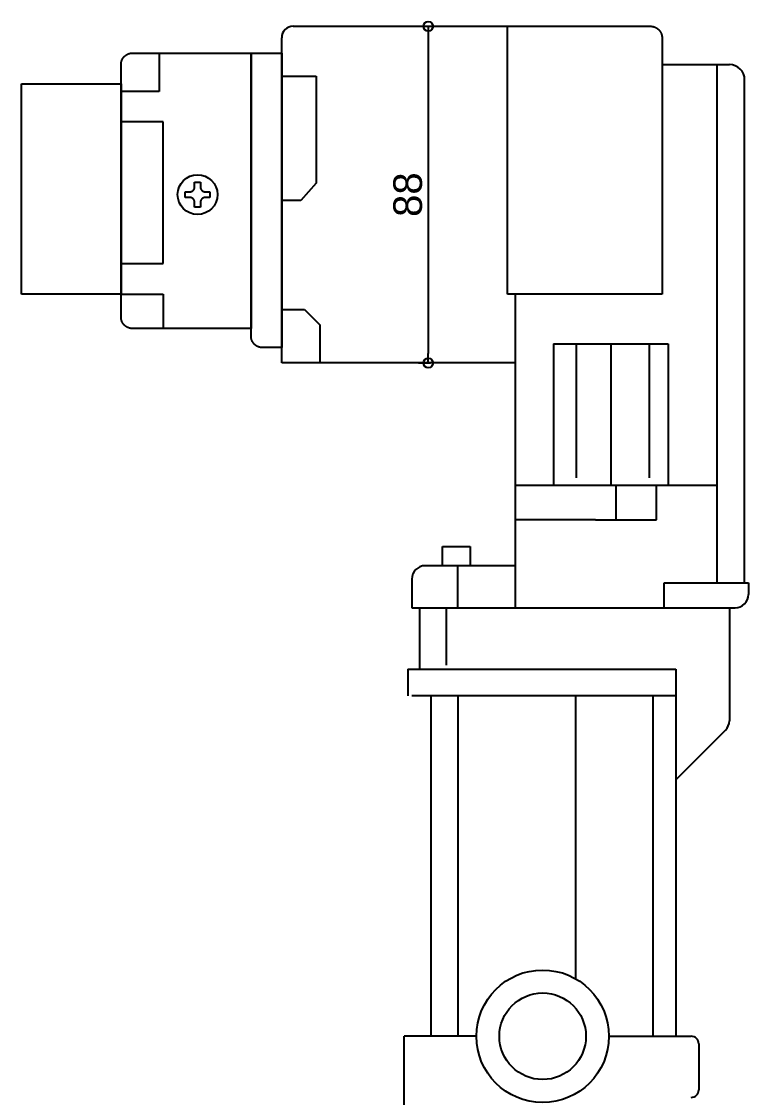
# Model space of a CAD drawing. Header units: millimetres. Extents: x -2880 to 3894, y -2977 to 4857.
# Drawn here: x -763.4 to -573.4, y -2035.6 to -1754.4 of the extents above; entities that cross this region are included whole.
import ezdxf

# ---------------------------------------------------------------- set-up
doc = ezdxf.new("R2010")
doc.units = ezdxf.units.MM
doc.header["$MEASUREMENT"] = 0
doc.layers.add('_3-0_', color=7, linetype='Continuous')
doc.layers.add('gauge', color=1, linetype='Continuous')
doc.styles.get("Standard").update_dxf_attribs({"font": 'arial.ttf'})
doc.dimstyles.new('コピー ～ 一般寸法', dxfattribs={"dimscale": 0.5, "dimtxt": 15, "dimasz": 5, "dimexe": 1.25, "dimexo": 7.5, "dimgap": 3, "dimtad": 1, "dimdec": 1, "dimdsep": 46, "dimtxsty": 'Standard', "dimblk": 'ORIGIN', "dimcen": 0, "dimclrd": 256, "dimclre": 256, "dimclrt": 256, "dimadec": 0, "dimazin": 0, "dimtfac": 1, "dimtdec": 1, "dimtmove": 0, "dimatfit": 3, "dimfxl": 0, "dimarcsym": 0})

# ---------------------------------------------------------------- blocks, each defined once
blk = doc.blocks.new('_Origin')
at = {"color": 0, "linetype": 'ByBlock', "lineweight": -2}
blk.add_line((0, 0), (-1, 0), dxfattribs=at)
blk.add_circle((0, 0), 0.5, dxfattribs=at)
blk = doc.blocks.new('*D378')
at = {"layer": 'Defpoints', "color": 0}
for p in [(-663.43, -1755.64), (-663.43, -1843.64), (-657.13, -1843.64)]:
    blk.add_point(p, dxfattribs=at)
at = {"layer": 'gauge', "lineweight": -2}
for p, q in [((-659.68, -1755.64), (-656.5, -1755.64)), ((-657.13, -1758.14), (-657.13, -1841.14)), ((-659.68, -1843.64), (-656.5, -1843.64))]:
    blk.add_line(p, q, dxfattribs=at)
at = {"layer": 'gauge', "lineweight": -2, "xscale": 2.5, "yscale": 2.5, "zscale": 2.5}
for p, rotation in [((-657.13, -1755.64), 90), ((-657.13, -1843.64), 270)]:
    blk.add_blockref('_Origin', p, dxfattribs=dict(at, rotation=rotation))
at = {"layer": 'gauge', "insert": (-662.46, -1799.64), "char_height": 7.5, "attachment_point": 5, "rotation": 90}
blk.add_mtext('88', dxfattribs=at)

msp = doc.modelspace()

# ---------------------------------------------------------------- linework, layer by layer
at = {"layer": '_3-0_', "color": 2, "linetype": 'Continuous'}
for p, q in [((-692.428, -1755.64), (-634.428, -1755.64)), ((-636.428, -1755.64), (-599.014, -1755.64)), ((-636.428, -1825.64), (-636.428, -1755.64)), ((-599.014, -1755.64), (-598.94, -1755.641)), ((-598.94, -1755.641), (-598.867, -1755.643)), ((-598.867, -1755.643), (-598.793, -1755.648)), ((-598.793, -1755.648), (-598.72, -1755.654)), ((-598.72, -1755.654), (-598.646, -1755.662)), ((-598.646, -1755.662), (-598.574, -1755.672)), ((-598.574, -1755.672), (-598.501, -1755.684)), ((-598.501, -1755.684), (-598.428, -1755.698)), ((-598.428, -1755.698), (-598.356, -1755.713)), ((-598.356, -1755.713), (-598.285, -1755.73)), ((-598.285, -1755.73), (-598.214, -1755.749)), ((-598.214, -1755.749), (-598.143, -1755.769)), ((-598.143, -1755.769), (-598.073, -1755.791)), ((-598.073, -1755.791), (-598.003, -1755.815)), ((-598.003, -1755.815), (-597.934, -1755.841)), ((-597.934, -1755.841), (-597.866, -1755.868)), ((-597.866, -1755.868), (-597.798, -1755.897)), ((-597.798, -1755.897), (-597.731, -1755.928)), ((-597.731, -1755.928), (-597.665, -1755.96)), ((-597.665, -1755.96), (-597.599, -1755.994)), ((-597.599, -1755.994), (-597.535, -1756.03)), ((-597.535, -1756.03), (-597.471, -1756.067)), ((-597.471, -1756.067), (-597.409, -1756.105)), ((-597.409, -1756.105), (-597.347, -1756.146)), ((-597.347, -1756.146), (-597.286, -1756.187)), ((-597.286, -1756.187), (-597.226, -1756.23)), ((-597.226, -1756.23), (-597.168, -1756.275)), ((-597.168, -1756.275), (-597.11, -1756.321)), ((-597.11, -1756.321), (-597.054, -1756.368)), ((-597.054, -1756.368), (-596.999, -1756.417)), ((-596.999, -1756.417), (-596.945, -1756.467)), ((-596.945, -1756.467), (-596.892, -1756.519)), ((-596.892, -1756.519), (-596.841, -1756.572)), ((-596.841, -1756.572), (-596.791, -1756.625)), ((-596.791, -1756.625), (-596.742, -1756.681)), ((-596.742, -1756.681), (-596.694, -1756.737)), ((-596.694, -1756.737), (-596.648, -1756.795)), ((-596.648, -1756.795), (-596.604, -1756.853)), ((-596.604, -1756.853), (-596.561, -1756.913)), ((-596.561, -1756.913), (-596.519, -1756.973)), ((-596.519, -1756.973), (-596.479, -1757.035)), ((-596.479, -1757.035), (-596.44, -1757.098)), ((-596.44, -1757.098), (-596.403, -1757.162)), ((-596.403, -1757.162), (-596.368, -1757.226)), ((-596.368, -1757.226), (-596.334, -1757.292)), ((-596.334, -1757.292), (-596.302, -1757.358)), ((-596.302, -1757.358), (-596.271, -1757.425)), ((-596.271, -1757.425), (-596.242, -1757.492)), ((-596.242, -1757.492), (-596.215, -1757.561)), ((-596.215, -1757.561), (-596.189, -1757.63)), ((-596.189, -1757.63), (-596.165, -1757.699)), ((-596.165, -1757.699), (-596.143, -1757.77)), ((-596.143, -1757.77), (-596.122, -1757.84)), ((-695.428, -1843.64), (-695.428, -1758.64)), ((-596.122, -1757.84), (-596.104, -1757.912)), ((-596.104, -1757.912), (-596.087, -1757.983)), ((-596.087, -1757.983), (-596.071, -1758.055)), ((-596.071, -1758.055), (-596.058, -1758.128)), ((-596.058, -1758.128), (-596.046, -1758.2)), ((-596.046, -1758.2), (-596.036, -1758.273)), ((-596.036, -1758.273), (-596.028, -1758.347)), ((-596.028, -1758.347), (-596.022, -1758.42)), ((-596.022, -1758.42), (-596.017, -1758.493)), ((-596.017, -1758.493), (-596.015, -1758.567)), ((-596.015, -1758.567), (-596.014, -1758.64)), ((-596.014, -1758.64), (-596.014, -1825.64)), ((-736.497, -1763.467), (-736.443, -1763.417)), ((-736.443, -1763.417), (-736.388, -1763.368)), ((-736.388, -1763.368), (-736.332, -1763.321)), ((-736.332, -1763.321), (-736.274, -1763.275)), ((-736.274, -1763.275), (-736.216, -1763.23)), ((-736.216, -1763.23), (-736.156, -1763.187)), ((-736.156, -1763.187), (-736.095, -1763.146)), ((-736.095, -1763.146), (-736.034, -1763.105)), ((-736.034, -1763.105), (-735.971, -1763.067)), ((-735.971, -1763.067), (-735.907, -1763.03)), ((-735.907, -1763.03), (-735.843, -1762.994)), ((-735.843, -1762.994), (-735.777, -1762.96)), ((-735.777, -1762.96), (-735.711, -1762.928)), ((-735.711, -1762.928), (-735.644, -1762.897)), ((-735.644, -1762.897), (-735.577, -1762.868)), ((-735.577, -1762.868), (-735.508, -1762.841)), ((-735.508, -1762.841), (-735.439, -1762.815)), ((-735.439, -1762.815), (-735.37, -1762.791)), ((-735.37, -1762.791), (-735.299, -1762.769)), ((-735.299, -1762.769), (-735.229, -1762.749)), ((-735.229, -1762.749), (-735.157, -1762.73)), ((-735.157, -1762.73), (-735.086, -1762.713)), ((-735.086, -1762.713), (-735.014, -1762.698)), ((-735.014, -1762.698), (-734.941, -1762.684)), ((-734.941, -1762.684), (-734.869, -1762.672)), ((-734.869, -1762.672), (-734.796, -1762.662)), ((-734.796, -1762.662), (-734.722, -1762.654)), ((-734.722, -1762.654), (-734.649, -1762.648)), ((-734.649, -1762.648), (-734.576, -1762.643)), ((-734.576, -1762.643), (-734.502, -1762.641)), ((-734.502, -1762.641), (-734.428, -1762.64)), ((-734.428, -1762.64), (-703.428, -1762.64)), ((-727.428, -1762.64), (-727.428, -1772.64)), ((-703.428, -1762.64), (-703.428, -1834.64)), ((-703.428, -1762.64), (-695.428, -1762.64)), ((-703.428, -1836.64), (-703.428, -1762.64)), ((-695.428, -1762.64), (-695.428, -1839.64)), ((-737.428, -1765.64), (-737.427, -1765.567)), ((-737.428, -1798.64), (-737.428, -1765.64)), ((-737.427, -1765.567), (-737.425, -1765.493)), ((-737.425, -1765.493), (-737.42, -1765.42)), ((-737.42, -1765.42), (-737.414, -1765.347)), ((-737.414, -1765.347), (-737.406, -1765.273)), ((-737.406, -1765.273), (-737.396, -1765.2)), ((-737.396, -1765.2), (-737.384, -1765.128)), ((-737.384, -1765.128), (-737.371, -1765.055)), ((-737.371, -1765.055), (-737.356, -1764.983)), ((-737.356, -1764.983), (-737.339, -1764.912)), ((-737.339, -1764.912), (-737.32, -1764.84)), ((-737.32, -1764.84), (-737.299, -1764.77)), ((-737.299, -1764.77), (-737.277, -1764.699)), ((-737.277, -1764.699), (-737.253, -1764.63)), ((-737.253, -1764.63), (-737.228, -1764.561)), ((-737.228, -1764.561), (-737.2, -1764.492)), ((-737.2, -1764.492), (-737.171, -1764.425)), ((-737.171, -1764.425), (-737.141, -1764.358)), ((-737.141, -1764.358), (-737.108, -1764.292)), ((-737.108, -1764.292), (-737.074, -1764.226)), ((-737.074, -1764.226), (-737.039, -1764.162)), ((-737.039, -1764.162), (-737.002, -1764.098)), ((-737.002, -1764.098), (-736.963, -1764.035)), ((-736.963, -1764.035), (-736.923, -1763.974)), ((-736.923, -1763.974), (-736.881, -1763.913)), ((-736.881, -1763.913), (-736.838, -1763.853)), ((-736.838, -1763.853), (-736.794, -1763.795)), ((-736.794, -1763.795), (-736.748, -1763.737)), ((-736.748, -1763.737), (-736.7, -1763.681)), ((-736.7, -1763.681), (-736.652, -1763.626)), ((-736.652, -1763.626), (-736.601, -1763.572)), ((-736.601, -1763.572), (-736.55, -1763.519)), ((-736.55, -1763.519), (-736.497, -1763.467)), ((-596.014, -1765.64), (-578.428, -1765.64)), ((-581.721, -1765.64), (-581.721, -1901.14)), ((-695.428, -1768.64), (-686.428, -1768.64)), ((-686.428, -1768.64), (-686.428, -1796.64)), ((-763.428, -1770.64), (-737.428, -1770.64)), ((-763.428, -1825.64), (-763.428, -1770.64)), ((-737.428, -1770.64), (-737.428, -1825.64)), ((-574.428, -1901.14), (-574.428, -1769.64)), ((-727.428, -1772.64), (-737.428, -1772.64)), ((-726.428, -1780.64), (-737.428, -1780.64)), ((-726.428, -1817.64), (-726.428, -1780.64)), ((-718.178, -1796.39), (-716.678, -1796.39)), ((-718.178, -1797.64), (-718.178, -1796.39)), ((-716.678, -1796.39), (-716.678, -1797.64)), ((-686.428, -1796.64), (-690.428, -1801.14)), ((-737.428, -1831.64), (-737.428, -1798.64)), ((-720.678, -1800.39), (-720.678, -1798.89)), ((-720.678, -1798.89), (-719.428, -1798.89)), ((-719.428, -1798.89), (-719.398, -1798.89)), ((-719.398, -1798.89), (-719.367, -1798.888)), ((-719.367, -1798.888), (-719.336, -1798.886)), ((-719.336, -1798.886), (-719.306, -1798.884)), ((-719.306, -1798.884), (-719.275, -1798.881)), ((-719.275, -1798.881), (-719.245, -1798.876)), ((-719.245, -1798.876), (-719.215, -1798.871)), ((-719.215, -1798.871), (-719.184, -1798.866)), ((-719.184, -1798.866), (-719.154, -1798.859)), ((-719.154, -1798.859), (-719.125, -1798.852)), ((-719.125, -1798.852), (-719.095, -1798.845)), ((-719.095, -1798.845), (-719.065, -1798.836)), ((-719.065, -1798.836), (-719.036, -1798.827)), ((-719.036, -1798.827), (-719.007, -1798.817)), ((-719.007, -1798.817), (-718.978, -1798.806)), ((-718.978, -1798.806), (-718.95, -1798.795)), ((-718.95, -1798.795), (-718.922, -1798.783)), ((-718.922, -1798.783), (-718.894, -1798.77)), ((-718.894, -1798.77), (-718.866, -1798.756)), ((-718.866, -1798.756), (-718.839, -1798.742)), ((-718.839, -1798.742), (-718.812, -1798.727)), ((-718.812, -1798.727), (-718.786, -1798.712)), ((-718.786, -1798.712), (-718.76, -1798.696)), ((-718.76, -1798.696), (-718.734, -1798.679)), ((-718.734, -1798.679), (-718.708, -1798.662)), ((-718.708, -1798.662), (-718.684, -1798.644)), ((-718.684, -1798.644), (-718.659, -1798.625)), ((-718.659, -1798.625), (-718.635, -1798.606)), ((-718.635, -1798.606), (-718.612, -1798.586)), ((-718.612, -1798.586), (-718.589, -1798.566)), ((-718.589, -1798.566), (-718.566, -1798.545)), ((-718.566, -1798.545), (-718.544, -1798.524)), ((-718.544, -1798.524), (-718.523, -1798.502)), ((-718.523, -1798.502), (-718.502, -1798.479)), ((-718.502, -1798.479), (-718.482, -1798.456)), ((-718.482, -1798.456), (-718.462, -1798.433)), ((-718.462, -1798.433), (-718.443, -1798.409)), ((-718.443, -1798.409), (-718.424, -1798.384)), ((-718.424, -1798.384), (-718.406, -1798.36)), ((-718.406, -1798.36), (-718.389, -1798.334)), ((-718.389, -1798.334), (-718.372, -1798.308)), ((-718.372, -1798.308), (-718.356, -1798.282)), ((-718.356, -1798.282), (-718.341, -1798.256)), ((-718.341, -1798.256), (-718.326, -1798.229)), ((-718.326, -1798.229), (-718.312, -1798.202)), ((-718.312, -1798.202), (-718.298, -1798.174)), ((-718.298, -1798.174), (-718.285, -1798.146)), ((-718.285, -1798.146), (-718.273, -1798.118)), ((-718.273, -1798.118), (-718.262, -1798.09)), ((-718.262, -1798.09), (-718.251, -1798.061)), ((-718.251, -1798.061), (-718.241, -1798.032)), ((-718.241, -1798.032), (-718.232, -1798.002)), ((-718.232, -1798.002), (-718.224, -1797.973)), ((-718.224, -1797.973), (-718.216, -1797.943)), ((-718.216, -1797.943), (-718.209, -1797.914)), ((-718.209, -1797.914), (-718.202, -1797.883)), ((-718.202, -1797.883), (-718.197, -1797.853)), ((-718.197, -1797.853), (-718.192, -1797.823)), ((-718.192, -1797.823), (-718.188, -1797.793)), ((-718.188, -1797.793), (-718.184, -1797.762)), ((-718.184, -1797.762), (-718.182, -1797.732)), ((-718.182, -1797.732), (-718.18, -1797.701)), ((-718.18, -1797.701), (-718.179, -1797.67)), ((-718.179, -1797.67), (-718.178, -1797.64)), ((-716.678, -1797.64), (-716.678, -1797.67)), ((-716.678, -1797.67), (-716.677, -1797.701)), ((-716.677, -1797.701), (-716.675, -1797.732)), ((-716.675, -1797.732), (-716.672, -1797.762)), ((-716.672, -1797.762), (-716.669, -1797.793)), ((-716.669, -1797.793), (-716.665, -1797.823)), ((-716.665, -1797.823), (-716.66, -1797.853)), ((-716.66, -1797.853), (-716.654, -1797.883)), ((-716.654, -1797.883), (-716.648, -1797.914)), ((-716.648, -1797.914), (-716.641, -1797.943)), ((-716.641, -1797.943), (-716.633, -1797.973)), ((-716.633, -1797.973), (-716.625, -1798.002)), ((-716.625, -1798.002), (-716.615, -1798.032)), ((-716.615, -1798.032), (-716.605, -1798.061)), ((-716.605, -1798.061), (-716.595, -1798.09)), ((-716.595, -1798.09), (-716.583, -1798.118)), ((-716.583, -1798.118), (-716.571, -1798.146)), ((-716.571, -1798.146), (-716.558, -1798.174)), ((-716.558, -1798.174), (-716.545, -1798.202)), ((-716.545, -1798.202), (-716.531, -1798.229)), ((-716.531, -1798.229), (-716.516, -1798.256)), ((-716.516, -1798.256), (-716.501, -1798.282)), ((-716.501, -1798.282), (-716.484, -1798.308)), ((-716.484, -1798.308), (-716.468, -1798.334)), ((-716.468, -1798.334), (-716.45, -1798.36)), ((-716.45, -1798.36), (-716.432, -1798.384)), ((-716.432, -1798.384), (-716.414, -1798.409)), ((-716.414, -1798.409), (-716.395, -1798.433)), ((-716.395, -1798.433), (-716.375, -1798.456)), ((-716.375, -1798.456), (-716.355, -1798.479)), ((-716.355, -1798.479), (-716.334, -1798.502)), ((-716.334, -1798.502), (-716.312, -1798.524)), ((-716.312, -1798.524), (-716.29, -1798.545)), ((-716.29, -1798.545), (-716.268, -1798.566)), ((-716.268, -1798.566), (-716.245, -1798.586)), ((-716.245, -1798.586), (-716.221, -1798.606)), ((-716.221, -1798.606), (-716.197, -1798.625)), ((-716.197, -1798.625), (-716.173, -1798.644)), ((-716.173, -1798.644), (-716.148, -1798.662)), ((-716.148, -1798.662), (-716.123, -1798.679)), ((-716.123, -1798.679), (-716.097, -1798.696)), ((-716.097, -1798.696), (-716.071, -1798.712)), ((-716.071, -1798.712), (-716.045, -1798.727)), ((-716.045, -1798.727), (-716.018, -1798.742)), ((-716.018, -1798.742), (-715.99, -1798.756)), ((-715.99, -1798.756), (-715.963, -1798.77)), ((-715.963, -1798.77), (-715.935, -1798.783)), ((-715.935, -1798.783), (-715.907, -1798.795)), ((-715.907, -1798.795), (-715.878, -1798.806)), ((-715.878, -1798.806), (-715.849, -1798.817)), ((-715.849, -1798.817), (-715.82, -1798.827)), ((-715.82, -1798.827), (-715.791, -1798.836)), ((-715.791, -1798.836), (-715.762, -1798.845)), ((-715.762, -1798.845), (-715.732, -1798.852)), ((-715.732, -1798.852), (-715.702, -1798.859)), ((-715.702, -1798.859), (-715.672, -1798.866)), ((-715.672, -1798.866), (-715.642, -1798.871)), ((-715.642, -1798.871), (-715.612, -1798.876)), ((-715.612, -1798.876), (-715.581, -1798.881)), ((-715.581, -1798.881), (-715.551, -1798.884)), ((-715.551, -1798.884), (-715.52, -1798.886)), ((-715.52, -1798.886), (-715.49, -1798.888)), ((-715.49, -1798.888), (-715.459, -1798.89)), ((-715.459, -1798.89), (-715.428, -1798.89)), ((-715.428, -1798.89), (-714.178, -1798.89)), ((-714.178, -1798.89), (-714.178, -1800.39)), ((-719.428, -1800.39), (-720.678, -1800.39)), ((-719.398, -1800.39), (-719.428, -1800.39)), ((-719.367, -1800.391), (-719.398, -1800.39)), ((-719.336, -1800.393), (-719.367, -1800.391)), ((-719.306, -1800.396), (-719.336, -1800.393)), ((-719.275, -1800.399), (-719.306, -1800.396)), ((-719.245, -1800.403), (-719.275, -1800.399)), ((-719.215, -1800.408), (-719.245, -1800.403)), ((-719.184, -1800.414), (-719.215, -1800.408)), ((-719.154, -1800.42), (-719.184, -1800.414)), ((-719.125, -1800.427), (-719.154, -1800.42)), ((-719.095, -1800.435), (-719.125, -1800.427)), ((-719.065, -1800.444), (-719.095, -1800.435)), ((-719.036, -1800.453), (-719.065, -1800.444)), ((-719.007, -1800.463), (-719.036, -1800.453)), ((-718.978, -1800.474), (-719.007, -1800.463)), ((-718.95, -1800.485), (-718.978, -1800.474)), ((-718.922, -1800.497), (-718.95, -1800.485)), ((-718.894, -1800.51), (-718.922, -1800.497)), ((-718.866, -1800.523), (-718.894, -1800.51)), ((-718.839, -1800.537), (-718.866, -1800.523)), ((-718.812, -1800.552), (-718.839, -1800.537)), ((-718.786, -1800.568), (-718.812, -1800.552)), ((-718.76, -1800.584), (-718.786, -1800.568)), ((-718.734, -1800.601), (-718.76, -1800.584)), ((-718.708, -1800.618), (-718.734, -1800.601)), ((-718.684, -1800.636), (-718.708, -1800.618)), ((-718.659, -1800.655), (-718.684, -1800.636)), ((-718.635, -1800.674), (-718.659, -1800.655)), ((-718.612, -1800.693), (-718.635, -1800.674)), ((-718.589, -1800.714), (-718.612, -1800.693)), ((-718.566, -1800.735), (-718.589, -1800.714)), ((-718.544, -1800.756), (-718.566, -1800.735)), ((-718.523, -1800.778), (-718.544, -1800.756)), ((-718.502, -1800.801), (-718.523, -1800.778)), ((-718.482, -1800.824), (-718.502, -1800.801)), ((-718.462, -1800.847), (-718.482, -1800.824)), ((-718.443, -1800.871), (-718.462, -1800.847)), ((-718.424, -1800.895), (-718.443, -1800.871)), ((-718.406, -1800.92), (-718.424, -1800.895)), ((-718.389, -1800.946), (-718.406, -1800.92)), ((-718.372, -1800.971), (-718.389, -1800.946)), ((-718.356, -1800.997), (-718.372, -1800.971)), ((-718.341, -1801.024), (-718.356, -1800.997)), ((-718.326, -1801.051), (-718.341, -1801.024)), ((-718.312, -1801.078), (-718.326, -1801.051)), ((-718.298, -1801.106), (-718.312, -1801.078)), ((-718.285, -1801.134), (-718.298, -1801.106)), ((-718.273, -1801.162), (-718.285, -1801.134)), ((-718.262, -1801.19), (-718.273, -1801.162)), ((-718.251, -1801.219), (-718.262, -1801.19)), ((-718.241, -1801.248), (-718.251, -1801.219)), ((-718.232, -1801.277), (-718.241, -1801.248)), ((-718.224, -1801.307), (-718.232, -1801.277)), ((-718.216, -1801.336), (-718.224, -1801.307)), ((-718.209, -1801.366), (-718.216, -1801.336)), ((-718.202, -1801.396), (-718.209, -1801.366)), ((-718.197, -1801.426), (-718.202, -1801.396)), ((-718.192, -1801.457), (-718.197, -1801.426)), ((-718.188, -1801.487), (-718.192, -1801.457)), ((-718.184, -1801.518), (-718.188, -1801.487)), ((-718.182, -1801.548), (-718.184, -1801.518)), ((-718.18, -1801.579), (-718.182, -1801.548)), ((-718.179, -1801.61), (-718.18, -1801.579)), ((-718.178, -1801.64), (-718.179, -1801.61)), ((-718.178, -1802.89), (-718.178, -1801.64)), ((-716.677, -1801.579), (-716.678, -1801.61)), ((-716.678, -1801.61), (-716.678, -1801.64)), ((-716.678, -1801.64), (-716.678, -1802.89)), ((-716.675, -1801.548), (-716.677, -1801.579)), ((-716.672, -1801.518), (-716.675, -1801.548)), ((-716.669, -1801.487), (-716.672, -1801.518)), ((-716.665, -1801.457), (-716.669, -1801.487)), ((-716.66, -1801.426), (-716.665, -1801.457)), ((-716.654, -1801.396), (-716.66, -1801.426)), ((-716.648, -1801.366), (-716.654, -1801.396)), ((-716.641, -1801.336), (-716.648, -1801.366)), ((-716.633, -1801.307), (-716.641, -1801.336)), ((-716.625, -1801.277), (-716.633, -1801.307)), ((-716.615, -1801.248), (-716.625, -1801.277)), ((-716.605, -1801.219), (-716.615, -1801.248)), ((-716.595, -1801.19), (-716.605, -1801.219)), ((-716.583, -1801.162), (-716.595, -1801.19)), ((-716.571, -1801.134), (-716.583, -1801.162)), ((-716.558, -1801.106), (-716.571, -1801.134)), ((-716.545, -1801.078), (-716.558, -1801.106)), ((-716.531, -1801.051), (-716.545, -1801.078)), ((-716.516, -1801.024), (-716.531, -1801.051)), ((-716.501, -1800.997), (-716.516, -1801.024)), ((-716.485, -1800.971), (-716.501, -1800.997)), ((-716.468, -1800.946), (-716.485, -1800.971)), ((-716.45, -1800.92), (-716.468, -1800.946)), ((-716.432, -1800.895), (-716.45, -1800.92)), ((-716.414, -1800.871), (-716.432, -1800.895)), ((-716.395, -1800.847), (-716.414, -1800.871)), ((-716.375, -1800.824), (-716.395, -1800.847)), ((-716.355, -1800.801), (-716.375, -1800.824)), ((-716.334, -1800.778), (-716.355, -1800.801)), ((-716.312, -1800.756), (-716.334, -1800.778)), ((-716.29, -1800.735), (-716.312, -1800.756)), ((-716.268, -1800.714), (-716.29, -1800.735)), ((-716.245, -1800.693), (-716.268, -1800.714)), ((-716.221, -1800.674), (-716.245, -1800.693)), ((-716.198, -1800.655), (-716.221, -1800.674)), ((-716.173, -1800.636), (-716.198, -1800.655)), ((-716.148, -1800.618), (-716.173, -1800.636)), ((-716.123, -1800.601), (-716.148, -1800.618)), ((-716.097, -1800.584), (-716.123, -1800.601)), ((-716.071, -1800.568), (-716.097, -1800.584)), ((-716.045, -1800.552), (-716.071, -1800.568)), ((-716.018, -1800.537), (-716.045, -1800.552)), ((-715.99, -1800.523), (-716.018, -1800.537)), ((-715.963, -1800.51), (-715.99, -1800.523)), ((-715.935, -1800.497), (-715.963, -1800.51)), ((-715.907, -1800.485), (-715.935, -1800.497)), ((-715.878, -1800.474), (-715.907, -1800.485)), ((-715.85, -1800.463), (-715.878, -1800.474)), ((-715.82, -1800.453), (-715.85, -1800.463)), ((-715.791, -1800.444), (-715.82, -1800.453)), ((-715.762, -1800.435), (-715.791, -1800.444)), ((-715.732, -1800.427), (-715.762, -1800.435)), ((-715.702, -1800.42), (-715.732, -1800.427)), ((-715.672, -1800.414), (-715.702, -1800.42)), ((-715.642, -1800.408), (-715.672, -1800.414)), ((-715.612, -1800.403), (-715.642, -1800.408)), ((-715.581, -1800.399), (-715.612, -1800.403)), ((-715.551, -1800.396), (-715.581, -1800.399)), ((-715.52, -1800.393), (-715.551, -1800.396)), ((-715.49, -1800.391), (-715.52, -1800.393)), ((-715.459, -1800.39), (-715.49, -1800.391)), ((-715.428, -1800.39), (-715.459, -1800.39)), ((-714.178, -1800.39), (-715.428, -1800.39)), ((-690.428, -1801.14), (-695.428, -1801.14)), ((-716.678, -1802.89), (-718.178, -1802.89)), ((-737.428, -1817.64), (-726.428, -1817.64)), ((-737.428, -1825.64), (-763.428, -1825.64)), ((-737.428, -1825.64), (-726.428, -1825.64)), ((-726.428, -1825.64), (-726.428, -1834.64)), ((-596.014, -1825.64), (-636.428, -1825.64)), ((-634.428, -1825.64), (-634.428, -1843.64)), ((-695.428, -1829.64), (-689.428, -1829.64)), ((-689.428, -1829.64), (-685.428, -1833.64)), ((-737.427, -1831.713), (-737.428, -1831.64)), ((-737.425, -1831.786), (-737.427, -1831.713)), ((-737.42, -1831.86), (-737.425, -1831.786)), ((-737.414, -1831.933), (-737.42, -1831.86)), ((-737.406, -1832.006), (-737.414, -1831.933)), ((-737.396, -1832.079), (-737.406, -1832.006)), ((-737.384, -1832.152), (-737.396, -1832.079)), ((-737.371, -1832.225), (-737.384, -1832.152)), ((-737.356, -1832.297), (-737.371, -1832.225)), ((-737.339, -1832.368), (-737.356, -1832.297)), ((-737.32, -1832.439), (-737.339, -1832.368)), ((-737.299, -1832.51), (-737.32, -1832.439)), ((-737.277, -1832.58), (-737.299, -1832.51)), ((-737.253, -1832.65), (-737.277, -1832.58)), ((-737.228, -1832.719), (-737.253, -1832.65)), ((-737.2, -1832.787), (-737.228, -1832.719)), ((-737.171, -1832.855), (-737.2, -1832.787)), ((-737.141, -1832.922), (-737.171, -1832.855)), ((-737.108, -1832.988), (-737.141, -1832.922)), ((-737.074, -1833.054), (-737.108, -1832.988)), ((-737.039, -1833.118), (-737.074, -1833.054)), ((-737.002, -1833.182), (-737.039, -1833.118)), ((-736.963, -1833.244), (-737.002, -1833.182)), ((-736.923, -1833.306), (-736.963, -1833.244)), ((-736.881, -1833.367), (-736.923, -1833.306)), ((-736.838, -1833.427), (-736.881, -1833.367)), ((-736.794, -1833.485), (-736.838, -1833.427)), ((-736.748, -1833.543), (-736.794, -1833.485)), ((-736.7, -1833.599), (-736.748, -1833.543)), ((-736.651, -1833.654), (-736.7, -1833.599)), ((-736.601, -1833.708), (-736.651, -1833.654)), ((-736.55, -1833.761), (-736.601, -1833.708)), ((-685.428, -1833.64), (-685.428, -1843.64)), ((-736.497, -1833.812), (-736.55, -1833.761)), ((-736.443, -1833.863), (-736.497, -1833.812)), ((-736.388, -1833.911), (-736.443, -1833.863)), ((-736.332, -1833.959), (-736.388, -1833.911)), ((-736.274, -1834.005), (-736.332, -1833.959)), ((-736.216, -1834.049), (-736.274, -1834.005)), ((-736.156, -1834.093), (-736.216, -1834.049)), ((-736.095, -1834.134), (-736.156, -1834.093)), ((-736.034, -1834.174), (-736.095, -1834.134)), ((-735.971, -1834.213), (-736.034, -1834.174)), ((-735.907, -1834.25), (-735.971, -1834.213)), ((-735.843, -1834.286), (-735.907, -1834.25)), ((-735.777, -1834.319), (-735.843, -1834.286)), ((-735.711, -1834.352), (-735.777, -1834.319)), ((-735.644, -1834.382), (-735.711, -1834.352)), ((-735.577, -1834.412), (-735.644, -1834.382)), ((-735.508, -1834.439), (-735.577, -1834.412)), ((-735.439, -1834.464), (-735.508, -1834.439)), ((-735.37, -1834.488), (-735.439, -1834.464)), ((-735.299, -1834.511), (-735.37, -1834.488)), ((-735.229, -1834.531), (-735.299, -1834.511)), ((-735.157, -1834.55), (-735.229, -1834.531)), ((-735.086, -1834.567), (-735.157, -1834.55)), ((-735.014, -1834.582), (-735.086, -1834.567)), ((-734.941, -1834.596), (-735.014, -1834.582)), ((-734.869, -1834.607), (-734.941, -1834.596)), ((-734.796, -1834.617), (-734.869, -1834.607)), ((-734.722, -1834.625), (-734.796, -1834.617)), ((-734.649, -1834.632), (-734.722, -1834.625)), ((-734.576, -1834.636), (-734.649, -1834.632)), ((-734.502, -1834.639), (-734.576, -1834.636)), ((-734.428, -1834.64), (-734.502, -1834.639)), ((-703.428, -1834.64), (-734.428, -1834.64)), ((-703.427, -1836.713), (-703.428, -1836.64)), ((-703.425, -1836.786), (-703.427, -1836.713)), ((-703.42, -1836.86), (-703.425, -1836.786)), ((-703.414, -1836.933), (-703.42, -1836.86)), ((-703.406, -1837.006), (-703.414, -1836.933)), ((-703.396, -1837.079), (-703.406, -1837.006)), ((-703.384, -1837.152), (-703.396, -1837.079)), ((-703.371, -1837.225), (-703.384, -1837.152)), ((-703.356, -1837.297), (-703.371, -1837.225)), ((-703.339, -1837.368), (-703.356, -1837.297)), ((-703.32, -1837.439), (-703.339, -1837.368)), ((-703.299, -1837.51), (-703.32, -1837.439)), ((-703.277, -1837.58), (-703.299, -1837.51)), ((-703.253, -1837.65), (-703.277, -1837.58)), ((-703.228, -1837.719), (-703.253, -1837.65)), ((-703.2, -1837.787), (-703.228, -1837.719)), ((-703.171, -1837.855), (-703.2, -1837.787)), ((-703.141, -1837.922), (-703.171, -1837.855)), ((-703.108, -1837.988), (-703.141, -1837.922)), ((-703.074, -1838.054), (-703.108, -1837.988)), ((-703.039, -1838.118), (-703.074, -1838.054)), ((-703.002, -1838.182), (-703.039, -1838.118)), ((-702.963, -1838.244), (-703.002, -1838.182)), ((-702.923, -1838.306), (-702.963, -1838.244)), ((-702.881, -1838.367), (-702.923, -1838.306)), ((-702.838, -1838.427), (-702.881, -1838.367)), ((-702.794, -1838.485), (-702.838, -1838.427)), ((-702.748, -1838.543), (-702.794, -1838.485)), ((-702.7, -1838.599), (-702.748, -1838.543)), ((-702.651, -1838.654), (-702.7, -1838.599)), ((-702.601, -1838.708), (-702.651, -1838.654)), ((-702.55, -1838.761), (-702.601, -1838.708)), ((-702.497, -1838.812), (-702.55, -1838.761)), ((-702.443, -1838.863), (-702.497, -1838.812)), ((-702.388, -1838.911), (-702.443, -1838.863)), ((-702.332, -1838.959), (-702.388, -1838.911)), ((-702.274, -1839.005), (-702.332, -1838.959)), ((-702.216, -1839.049), (-702.274, -1839.005)), ((-702.156, -1839.092), (-702.216, -1839.049)), ((-702.095, -1839.134), (-702.156, -1839.092)), ((-702.034, -1839.174), (-702.095, -1839.134)), ((-701.971, -1839.213), (-702.034, -1839.174)), ((-701.907, -1839.25), (-701.971, -1839.213)), ((-701.843, -1839.286), (-701.907, -1839.25)), ((-701.777, -1839.319), (-701.843, -1839.286)), ((-701.711, -1839.352), (-701.777, -1839.319)), ((-701.644, -1839.382), (-701.711, -1839.352)), ((-624.428, -1838.64), (-594.428, -1838.64)), ((-624.428, -1838.64), (-624.428, -1875.64)), ((-618.428, -1838.64), (-618.428, -1873.64)), ((-609.428, -1838.64), (-609.428, -1875.64)), ((-599.428, -1838.64), (-599.428, -1873.64)), ((-594.428, -1838.64), (-594.428, -1875.64)), ((-701.577, -1839.412), (-701.644, -1839.382)), ((-701.508, -1839.439), (-701.577, -1839.412)), ((-701.439, -1839.464), (-701.508, -1839.439)), ((-701.37, -1839.488), (-701.439, -1839.464)), ((-701.299, -1839.511), (-701.37, -1839.488)), ((-701.229, -1839.531), (-701.299, -1839.511)), ((-701.157, -1839.55), (-701.229, -1839.531)), ((-701.086, -1839.567), (-701.157, -1839.55)), ((-701.014, -1839.582), (-701.086, -1839.567)), ((-700.941, -1839.596), (-701.014, -1839.582)), ((-700.869, -1839.607), (-700.941, -1839.596)), ((-700.796, -1839.617), (-700.869, -1839.607)), ((-700.722, -1839.625), (-700.796, -1839.617)), ((-700.649, -1839.632), (-700.722, -1839.625)), ((-700.576, -1839.636), (-700.649, -1839.632)), ((-700.502, -1839.639), (-700.576, -1839.636)), ((-700.428, -1839.64), (-700.502, -1839.639)), ((-695.428, -1839.64), (-700.428, -1839.64)), ((-634.428, -1843.64), (-695.428, -1843.64)), ((-634.428, -1843.64), (-634.428, -1907.64)), ((-581.721, -1875.64), (-634.428, -1875.64)), ((-608.075, -1875.64), (-608.075, -1884.64)), ((-597.428, -1884.64), (-597.428, -1875.64)), ((-613.428, -1884.64), (-634.428, -1884.64)), ((-613.428, -1884.64), (-597.428, -1884.64)), ((-653.428, -1891.64), (-646.178, -1891.64)), ((-653.428, -1896.64), (-653.428, -1891.64)), ((-646.178, -1891.64), (-646.178, -1896.64)), ((-634.428, -1896.64), (-657.928, -1896.64)), ((-646.178, -1896.64), (-653.428, -1896.64)), ((-649.428, -1907.64), (-649.428, -1896.64)), ((-661.428, -1900.14), (-661.428, -1907.64)), ((-595.428, -1907.64), (-595.428, -1901.14)), ((-595.428, -1901.14), (-573.428, -1901.14)), ((-573.428, -1901.14), (-573.428, -1904.14)), ((-661.428, -1907.64), (-595.428, -1907.64)), ((-659.428, -1907.64), (-659.428, -1923.64)), ((-652.428, -1907.64), (-652.428, -1922.64)), ((-595.428, -1907.64), (-576.928, -1907.64)), ((-578.428, -1907.64), (-578.428, -1937.19)), ((-662.428, -1923.64), (-592.428, -1923.64)), ((-662.428, -1923.64), (-662.428, -1930.64)), ((-592.428, -1923.64), (-592.428, -1930.64)), ((-592.428, -1930.64), (-661.428, -1930.64)), ((-656.428, -1930.64), (-656.428, -2019.64)), ((-649.428, -1930.64), (-649.428, -2019.64)), ((-618.567, -2004.64), (-618.567, -1930.64)), ((-598.428, -1930.64), (-598.428, -2019.64)), ((-592.428, -1930.64), (-592.428, -2019.64)), ((-579.453, -1939.665), (-592.428, -1952.64)), ((-644.428, -2019.64), (-663.428, -2019.64)), ((-663.428, -2039.64), (-663.428, -2019.64)), ((-609.906, -2019.64), (-588.428, -2019.64)), ((-586.428, -2021.64), (-586.428, -2033.64))]:
    msp.add_line(p, q, dxfattribs=at)
for centre, radius in [((-717.428, -1799.64), 5.2), ((-627.227, -2019.64), 17.321), ((-627.227, -2019.64), 11.314)]:
    msp.add_circle(centre, radius, dxfattribs=at)
for centre, radius, start, end in [((-692.428, -1758.64), 3, 90, 180), ((-578.428, -1769.64), 4, 0, 90), ((-657.928, -1900.14), 3.5, 90, 180), ((-576.928, -1904.14), 3.5, 270, 0), ((-581.928, -1937.19), 3.5, 314.99988, 0), ((-588.428, -2021.64), 2, 0, 90), ((-588.428, -2033.64), 2, 270, 0)]:
    msp.add_arc(centre, radius, start, end, dxfattribs=at)

# ---------------------------------------------------------------- dimensions: what is measured, and where the dimension line sits
at = {"layer": 'gauge'}
dim = msp.add_linear_dim(base=(-657.129, -1843.64), p1=(-663.428, -1755.64), p2=(-663.428, -1843.64), angle=90, dimstyle='コピー ～ 一般寸法', override={"dimfxl": 0.18}, dxfattribs=at)
dim.commit()
dim.dimension.update_dxf_attribs({"geometry": '*D378', "text_midpoint": (-662.458, -1799.64)})

doc.saveas('drawing.dxf')
